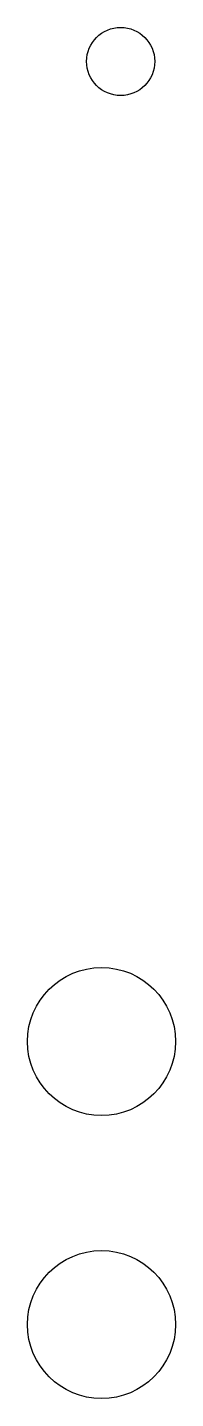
# Model space of a CAD drawing. Header units: millimetres. Extents: x 41.1 to 43.6, y 47.1 to 70.2.
import ezdxf

# ---------------------------------------------------------------- set-up
doc = ezdxf.new("R2010")
doc.units = ezdxf.units.MM
doc.header["$MEASUREMENT"] = 0
doc.layers.add('TOP-0.70mm', color=4, linetype='Continuous', true_color=0x00ffff)

msp = doc.modelspace()

# ---------------------------------------------------------------- linework, layer by layer
at = {"layer": 'TOP-0.70mm'}
for centre, radius in [((42.627, 69.659), 0.575), ((42.304, 53.108), 1.25), ((42.304, 48.328), 1.25)]:
    msp.add_circle(centre, radius, dxfattribs=at)

doc.saveas('drawing.dxf')
